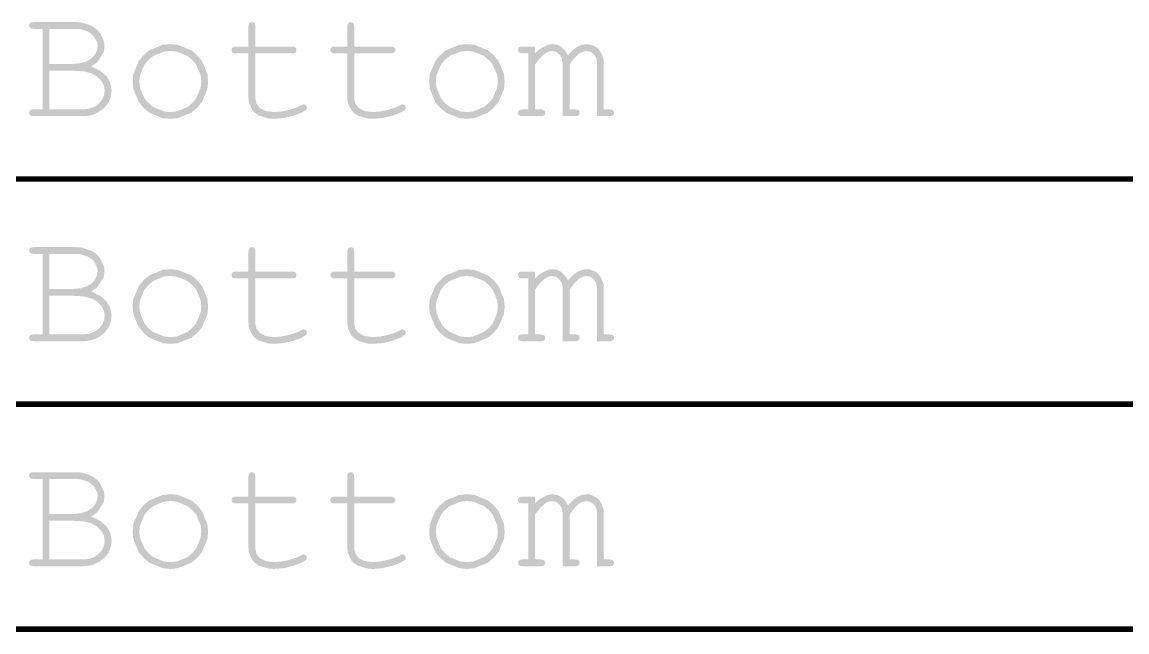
# Model space of a CAD drawing. Extents: x -3 to 268, y -4 to 76.
# Drawn here: x 227.34 to 247.46, y 30.49 to 41.6 of the extents above; entities that cross this region are included whole.
import ezdxf

# ---------------------------------------------------------------- set-up
doc = ezdxf.new("R2010")
doc.units = 0
doc.layers.add('DRILL_SYMBOLS', color=255, linetype='CONTINUOUS')

msp = doc.modelspace()

# ---------------------------------------------------------------- hatches: boundary and pattern name
at = {"layer": 'DRILL_SYMBOLS'}
for points in [[(227.710126, 40.006614), (228.455731, 40.006614), (228.566693, 40.019798), (228.662274, 40.059349), (228.739545, 40.118309), (228.795575, 40.18972), (228.829633, 40.268821), (228.840985, 40.350853), (228.824689, 40.443138), (228.7758, 40.532493), (228.69798, 40.609764), (228.594892, 40.665794), (228.457196, 40.699852), (228.275556, 40.711204), (227.833173, 40.711204), (227.833173, 40.006614), (227.710126, 40.006614), (227.710126, 41.474388), (227.544599, 41.474388), (227.506879, 41.478599), (227.48161, 41.491234), (227.467328, 41.510826), (227.462567, 41.535911), (227.467328, 41.560997), (227.48161, 41.580589), (227.506879, 41.593223), (227.544599, 41.597435), (228.318036, 41.597435), (228.42767, 41.589149), (228.614804, 41.522865), (228.692304, 41.464866), (228.755429, 41.395698), (228.827573, 41.240059), (228.836591, 41.153587), (228.821485, 41.046196), (228.700635, 40.863823), (228.594892, 40.788841), (228.523114, 40.886985), (228.602582, 40.937156), (228.662274, 41.005638), (228.699628, 41.084007), (228.712079, 41.163841), (228.705304, 41.220558), (228.651105, 41.327125), (228.603681, 41.376976), (228.545362, 41.419594), (228.404004, 41.4683), (228.320966, 41.474388), (227.833173, 41.474388), (227.833173, 40.835716), (228.268231, 40.835716), (228.401532, 40.848533), (228.523114, 40.886985), (228.594892, 40.788841), (228.761151, 40.708641), (228.876142, 40.605735), (228.943158, 40.485618), (228.965497, 40.353782), (228.950849, 40.236046), (228.906903, 40.128929), (228.832746, 40.03463), (228.72746, 39.955345), (228.6013, 39.901512), (228.46452, 39.883568), (227.544599, 39.883568), (227.506879, 39.887962), (227.48161, 39.901146), (227.467328, 39.920921), (227.462567, 39.945091), (227.467328, 39.970176), (227.48161, 39.989769), (227.506879, 40.002403), (227.544599, 40.006614)], [(231.583173, 41.152122), (232.251142, 41.152122), (232.288861, 41.147728), (232.31413, 41.134544), (232.328412, 41.114402), (232.333173, 41.089134), (232.328412, 41.064964), (232.31413, 41.045189), (232.288861, 41.032005), (232.251142, 41.02761), (231.583173, 41.02761), (231.583173, 40.208763), (231.604596, 40.110618), (231.668866, 40.030052), (231.774518, 39.976219), (231.920087, 39.958275), (232.049726, 39.967613), (232.189618, 39.995628), (232.318524, 40.035362), (232.415204, 40.079857), (232.441937, 40.094139), (232.463544, 40.0989), (232.485517, 40.094322), (232.50456, 40.080589), (232.517743, 40.06063), (232.522138, 40.037376), (232.517377, 40.016136), (232.503095, 39.99636), (232.422711, 39.946006), (232.275311, 39.891624), (232.098248, 39.849344), (231.928876, 39.835251), (231.826703, 39.841566), (231.655316, 39.892092), (231.586103, 39.936302), (231.530347, 39.991234), (231.466626, 40.127464), (231.458661, 40.208763), (231.458661, 41.02761), (231.23161, 41.02761), (231.193891, 41.032005), (231.168622, 41.045189), (231.15434, 41.06533), (231.149579, 41.090599), (231.15434, 41.114769), (231.168622, 41.134544), (231.193891, 41.147728), (231.23161, 41.152122), (231.458661, 41.152122), (231.458661, 41.515403), (231.463056, 41.553123), (231.476239, 41.578392), (231.496015, 41.592674), (231.520185, 41.597435), (231.545453, 41.592674), (231.565595, 41.578392), (231.578778, 41.553123), (231.583173, 41.515403)], [(233.383466, 41.152122), (234.051435, 41.152122), (234.089154, 41.147728), (234.114423, 41.134544), (234.128705, 41.114402), (234.133466, 41.089134), (234.128705, 41.064964), (234.114423, 41.045189), (234.089154, 41.032005), (234.051435, 41.02761), (233.383466, 41.02761), (233.383466, 40.208763), (233.404889, 40.110618), (233.469159, 40.030052), (233.574811, 39.976219), (233.72038, 39.958275), (233.850019, 39.967613), (233.989911, 39.995628), (234.118817, 40.035362), (234.215497, 40.079857), (234.24223, 40.094139), (234.263837, 40.0989), (234.28581, 40.094322), (234.304853, 40.080589), (234.318036, 40.06063), (234.322431, 40.037376), (234.31767, 40.016136), (234.303388, 39.99636), (234.223004, 39.946006), (234.075604, 39.891624), (233.898541, 39.849344), (233.729169, 39.835251), (233.626996, 39.841566), (233.455609, 39.892092), (233.386395, 39.936302), (233.33064, 39.991234), (233.266919, 40.127464), (233.258954, 40.208763), (233.258954, 41.02761), (233.031903, 41.02761), (232.994184, 41.032005), (232.968915, 41.045189), (232.954633, 41.06533), (232.949872, 41.090599), (232.954633, 41.114769), (232.968915, 41.134544), (232.994184, 41.147728), (233.031903, 41.152122), (233.258954, 41.152122), (233.258954, 41.515403), (233.263349, 41.553123), (233.276532, 41.578392), (233.296308, 41.592674), (233.320478, 41.597435), (233.345746, 41.592674), (233.365888, 41.578392), (233.379071, 41.553123), (233.383466, 41.515403)], [(230.72331, 40.514915), (230.710721, 40.379417), (230.610013, 40.139183), (230.598798, 40.514915), (230.588498, 40.626335), (230.506101, 40.823356), (230.434003, 40.908958), (230.347257, 40.980095), (230.147672, 41.061393), (230.034833, 41.071556), (229.921994, 41.061348), (229.722409, 40.979683), (229.635663, 40.908226), (229.563565, 40.822395), (229.481168, 40.62574), (229.470868, 40.514915), (229.481168, 40.404686), (229.563565, 40.208397), (229.635663, 40.122337), (229.722409, 40.05056), (229.921994, 39.968528), (230.034833, 39.958275), (230.147672, 39.968483), (230.347257, 40.050148), (230.434003, 40.121605), (230.506101, 40.207435), (230.588498, 40.404091), (230.598798, 40.514915), (230.610013, 40.139183), (230.521894, 40.034446), (230.416013, 39.947298), (230.173215, 39.8477), (230.036298, 39.835251), (229.898145, 39.847746), (229.654248, 39.94771), (229.548505, 40.035179), (229.460706, 40.140144), (229.360364, 40.380012), (229.347821, 40.514915), (229.360364, 40.650459), (229.460706, 40.89106), (229.548505, 40.996116), (229.654248, 41.083595), (229.898145, 41.183571), (230.036298, 41.196068), (230.173215, 41.183616), (230.416013, 41.084007), (230.521894, 40.996849), (230.610013, 40.892021), (230.710721, 40.651054)], [(236.124188, 40.514915), (236.1116, 40.379417), (236.010892, 40.139183), (235.999677, 40.514915), (235.989377, 40.626335), (235.90698, 40.823356), (235.834882, 40.908958), (235.748136, 40.980095), (235.548551, 41.061393), (235.435712, 41.071556), (235.322873, 41.061348), (235.123288, 40.979683), (235.036542, 40.908226), (234.964444, 40.822395), (234.882047, 40.62574), (234.871747, 40.514915), (234.882047, 40.404686), (234.964444, 40.208397), (235.036542, 40.122337), (235.123288, 40.05056), (235.322873, 39.968528), (235.435712, 39.958275), (235.548551, 39.968483), (235.748136, 40.050148), (235.834882, 40.121605), (235.90698, 40.207435), (235.989377, 40.404091), (235.999677, 40.514915), (236.010892, 40.139183), (235.922772, 40.034446), (235.816892, 39.947298), (235.574094, 39.8477), (235.437177, 39.835251), (235.299024, 39.847746), (235.055127, 39.94771), (234.949384, 40.035179), (234.861585, 40.140144), (234.761243, 40.380012), (234.7487, 40.514915), (234.761243, 40.650459), (234.861585, 40.89106), (234.949384, 40.996116), (235.055127, 41.083595), (235.299024, 41.183571), (235.437177, 41.196068), (235.574094, 41.183616), (235.816892, 41.084007), (235.922772, 40.996849), (236.010892, 40.892021), (236.1116, 40.651054)], [(236.676435, 41.152122), (236.676435, 41.02761), (236.754895, 41.10131), (236.912366, 41.185539), (236.991376, 41.196068), (237.080731, 41.183433), (237.158368, 41.14553), (237.224286, 41.081993), (237.278485, 40.992454), (237.361066, 41.081993), (237.444745, 41.14553), (237.529157, 41.183433), (237.613935, 41.196068), (237.677197, 41.190666), (237.783399, 41.147453), (237.826337, 41.109642), (237.871839, 41.052696), (237.923841, 40.931114), (237.930341, 40.866478), (237.930341, 40.006614), (238.034345, 40.006614), (238.072064, 40.002403), (238.097333, 39.989769), (238.111615, 39.970176), (238.116376, 39.945091), (238.111615, 39.920921), (238.097333, 39.901146), (238.072064, 39.887962), (238.034345, 39.883568), (237.807294, 39.883568), (237.807294, 40.854759), (237.793012, 40.940452), (237.750165, 41.010032), (237.688642, 41.056175), (237.618329, 41.071556), (237.549115, 41.058922), (237.476239, 41.021019), (237.396405, 40.946129), (237.306317, 40.822532), (237.306317, 40.006614), (237.408856, 40.006614), (237.446576, 40.002403), (237.471845, 39.989769), (237.486127, 39.970176), (237.490888, 39.945091), (237.486127, 39.920921), (237.471845, 39.901146), (237.446576, 39.887962), (237.408856, 39.883568), (237.181806, 39.883568), (237.181806, 40.84597), (237.16734, 40.935508), (237.123944, 41.007835), (237.062604, 41.055626), (236.994306, 41.071556), (236.928754, 41.060936), (236.863935, 41.029075), (236.772382, 40.94741), (236.676435, 40.822532), (236.676435, 40.006614), (236.780438, 40.006614), (236.818158, 40.002403), (236.843427, 39.989769), (236.857709, 39.970176), (236.86247, 39.945091), (236.857709, 39.920921), (236.843427, 39.901146), (236.818158, 39.887962), (236.780438, 39.883568), (236.449384, 39.883568), (236.411664, 39.887962), (236.386395, 39.901146), (236.372113, 39.920921), (236.367353, 39.945091), (236.372113, 39.970176), (236.386395, 39.989769), (236.411664, 40.002403), (236.449384, 40.006614), (236.553388, 40.006614), (236.553388, 41.02761), (236.449384, 41.02761), (236.411664, 41.032005), (236.386395, 41.045189), (236.372113, 41.06533), (236.367353, 41.090599), (236.372113, 41.114769), (236.386395, 41.134544), (236.411664, 41.147728), (236.449384, 41.152122)], [(227.710126, 35.906614), (228.455731, 35.906614), (228.566693, 35.919798), (228.662274, 35.959349), (228.739545, 36.018309), (228.795575, 36.08972), (228.829633, 36.168821), (228.840985, 36.250853), (228.824689, 36.343138), (228.7758, 36.432493), (228.69798, 36.509764), (228.594892, 36.565794), (228.457196, 36.599852), (228.275556, 36.611204), (227.833173, 36.611204), (227.833173, 35.906614), (227.710126, 35.906614), (227.710126, 37.374388), (227.544599, 37.374388), (227.506879, 37.378599), (227.48161, 37.391234), (227.467328, 37.410826), (227.462567, 37.435911), (227.467328, 37.460997), (227.48161, 37.480589), (227.506879, 37.493223), (227.544599, 37.497435), (228.318036, 37.497435), (228.42767, 37.489149), (228.614804, 37.422865), (228.692304, 37.364866), (228.755429, 37.295698), (228.827573, 37.140059), (228.836591, 37.053587), (228.821485, 36.946196), (228.700635, 36.763823), (228.594892, 36.688841), (228.523114, 36.786985), (228.602582, 36.837156), (228.662274, 36.905638), (228.699628, 36.984007), (228.712079, 37.063841), (228.705304, 37.120558), (228.651105, 37.227125), (228.603681, 37.276976), (228.545362, 37.319594), (228.404004, 37.3683), (228.320966, 37.374388), (227.833173, 37.374388), (227.833173, 36.735716), (228.268231, 36.735716), (228.401532, 36.748533), (228.523114, 36.786985), (228.594892, 36.688841), (228.761151, 36.608641), (228.876142, 36.505735), (228.943158, 36.385618), (228.965497, 36.253782), (228.950849, 36.136046), (228.906903, 36.028929), (228.832746, 35.93463), (228.72746, 35.855345), (228.6013, 35.801512), (228.46452, 35.783568), (227.544599, 35.783568), (227.506879, 35.787962), (227.48161, 35.801146), (227.467328, 35.820921), (227.462567, 35.845091), (227.467328, 35.870176), (227.48161, 35.889769), (227.506879, 35.902403), (227.544599, 35.906614)], [(231.583173, 37.052122), (232.251142, 37.052122), (232.288861, 37.047728), (232.31413, 37.034544), (232.328412, 37.014402), (232.333173, 36.989134), (232.328412, 36.964964), (232.31413, 36.945189), (232.288861, 36.932005), (232.251142, 36.92761), (231.583173, 36.92761), (231.583173, 36.108763), (231.604596, 36.010618), (231.668866, 35.930052), (231.774518, 35.876219), (231.920087, 35.858275), (232.049726, 35.867613), (232.189618, 35.895628), (232.318524, 35.935362), (232.415204, 35.979857), (232.441937, 35.994139), (232.463544, 35.9989), (232.485517, 35.994322), (232.50456, 35.980589), (232.517743, 35.96063), (232.522138, 35.937376), (232.517377, 35.916136), (232.503095, 35.89636), (232.422711, 35.846006), (232.275311, 35.791624), (232.098248, 35.749344), (231.928876, 35.735251), (231.826703, 35.741566), (231.655316, 35.792092), (231.586103, 35.836302), (231.530347, 35.891234), (231.466626, 36.027464), (231.458661, 36.108763), (231.458661, 36.92761), (231.23161, 36.92761), (231.193891, 36.932005), (231.168622, 36.945189), (231.15434, 36.96533), (231.149579, 36.990599), (231.15434, 37.014769), (231.168622, 37.034544), (231.193891, 37.047728), (231.23161, 37.052122), (231.458661, 37.052122), (231.458661, 37.415403), (231.463056, 37.453123), (231.476239, 37.478392), (231.496015, 37.492674), (231.520185, 37.497435), (231.545453, 37.492674), (231.565595, 37.478392), (231.578778, 37.453123), (231.583173, 37.415403)], [(233.383466, 37.052122), (234.051435, 37.052122), (234.089154, 37.047728), (234.114423, 37.034544), (234.128705, 37.014402), (234.133466, 36.989134), (234.128705, 36.964964), (234.114423, 36.945189), (234.089154, 36.932005), (234.051435, 36.92761), (233.383466, 36.92761), (233.383466, 36.108763), (233.404889, 36.010618), (233.469159, 35.930052), (233.574811, 35.876219), (233.72038, 35.858275), (233.850019, 35.867613), (233.989911, 35.895628), (234.118817, 35.935362), (234.215497, 35.979857), (234.24223, 35.994139), (234.263837, 35.9989), (234.28581, 35.994322), (234.304853, 35.980589), (234.318036, 35.96063), (234.322431, 35.937376), (234.31767, 35.916136), (234.303388, 35.89636), (234.223004, 35.846006), (234.075604, 35.791624), (233.898541, 35.749344), (233.729169, 35.735251), (233.626996, 35.741566), (233.455609, 35.792092), (233.386395, 35.836302), (233.33064, 35.891234), (233.266919, 36.027464), (233.258954, 36.108763), (233.258954, 36.92761), (233.031903, 36.92761), (232.994184, 36.932005), (232.968915, 36.945189), (232.954633, 36.96533), (232.949872, 36.990599), (232.954633, 37.014769), (232.968915, 37.034544), (232.994184, 37.047728), (233.031903, 37.052122), (233.258954, 37.052122), (233.258954, 37.415403), (233.263349, 37.453123), (233.276532, 37.478392), (233.296308, 37.492674), (233.320478, 37.497435), (233.345746, 37.492674), (233.365888, 37.478392), (233.379071, 37.453123), (233.383466, 37.415403)], [(230.72331, 36.414915), (230.710721, 36.279417), (230.610013, 36.039183), (230.598798, 36.414915), (230.588498, 36.526335), (230.506101, 36.723356), (230.434003, 36.808958), (230.347257, 36.880095), (230.147672, 36.961393), (230.034833, 36.971556), (229.921994, 36.961348), (229.722409, 36.879683), (229.635663, 36.808226), (229.563565, 36.722395), (229.481168, 36.52574), (229.470868, 36.414915), (229.481168, 36.304686), (229.563565, 36.108397), (229.635663, 36.022337), (229.722409, 35.95056), (229.921994, 35.868528), (230.034833, 35.858275), (230.147672, 35.868483), (230.347257, 35.950148), (230.434003, 36.021605), (230.506101, 36.107435), (230.588498, 36.304091), (230.598798, 36.414915), (230.610013, 36.039183), (230.521894, 35.934446), (230.416013, 35.847298), (230.173215, 35.7477), (230.036298, 35.735251), (229.898145, 35.747746), (229.654248, 35.84771), (229.548505, 35.935179), (229.460706, 36.040144), (229.360364, 36.280012), (229.347821, 36.414915), (229.360364, 36.550459), (229.460706, 36.79106), (229.548505, 36.896116), (229.654248, 36.983595), (229.898145, 37.083571), (230.036298, 37.096068), (230.173215, 37.083616), (230.416013, 36.984007), (230.521894, 36.896849), (230.610013, 36.792021), (230.710721, 36.551054)], [(236.124188, 36.414915), (236.1116, 36.279417), (236.010892, 36.039183), (235.999677, 36.414915), (235.989377, 36.526335), (235.90698, 36.723356), (235.834882, 36.808958), (235.748136, 36.880095), (235.548551, 36.961393), (235.435712, 36.971556), (235.322873, 36.961348), (235.123288, 36.879683), (235.036542, 36.808226), (234.964444, 36.722395), (234.882047, 36.52574), (234.871747, 36.414915), (234.882047, 36.304686), (234.964444, 36.108397), (235.036542, 36.022337), (235.123288, 35.95056), (235.322873, 35.868528), (235.435712, 35.858275), (235.548551, 35.868483), (235.748136, 35.950148), (235.834882, 36.021605), (235.90698, 36.107435), (235.989377, 36.304091), (235.999677, 36.414915), (236.010892, 36.039183), (235.922772, 35.934446), (235.816892, 35.847298), (235.574094, 35.7477), (235.437177, 35.735251), (235.299024, 35.747746), (235.055127, 35.84771), (234.949384, 35.935179), (234.861585, 36.040144), (234.761243, 36.280012), (234.7487, 36.414915), (234.761243, 36.550459), (234.861585, 36.79106), (234.949384, 36.896116), (235.055127, 36.983595), (235.299024, 37.083571), (235.437177, 37.096068), (235.574094, 37.083616), (235.816892, 36.984007), (235.922772, 36.896849), (236.010892, 36.792021), (236.1116, 36.551054)], [(236.676435, 37.052122), (236.676435, 36.92761), (236.754895, 37.00131), (236.912366, 37.085539), (236.991376, 37.096068), (237.080731, 37.083433), (237.158368, 37.04553), (237.224286, 36.981993), (237.278485, 36.892454), (237.361066, 36.981993), (237.444745, 37.04553), (237.529157, 37.083433), (237.613935, 37.096068), (237.677197, 37.090666), (237.783399, 37.047453), (237.826337, 37.009642), (237.871839, 36.952696), (237.923841, 36.831114), (237.930341, 36.766478), (237.930341, 35.906614), (238.034345, 35.906614), (238.072064, 35.902403), (238.097333, 35.889769), (238.111615, 35.870176), (238.116376, 35.845091), (238.111615, 35.820921), (238.097333, 35.801146), (238.072064, 35.787962), (238.034345, 35.783568), (237.807294, 35.783568), (237.807294, 36.754759), (237.793012, 36.840452), (237.750165, 36.910032), (237.688642, 36.956175), (237.618329, 36.971556), (237.549115, 36.958922), (237.476239, 36.921019), (237.396405, 36.846129), (237.306317, 36.722532), (237.306317, 35.906614), (237.408856, 35.906614), (237.446576, 35.902403), (237.471845, 35.889769), (237.486127, 35.870176), (237.490888, 35.845091), (237.486127, 35.820921), (237.471845, 35.801146), (237.446576, 35.787962), (237.408856, 35.783568), (237.181806, 35.783568), (237.181806, 36.74597), (237.16734, 36.835508), (237.123944, 36.907835), (237.062604, 36.955626), (236.994306, 36.971556), (236.928754, 36.960936), (236.863935, 36.929075), (236.772382, 36.84741), (236.676435, 36.722532), (236.676435, 35.906614), (236.780438, 35.906614), (236.818158, 35.902403), (236.843427, 35.889769), (236.857709, 35.870176), (236.86247, 35.845091), (236.857709, 35.820921), (236.843427, 35.801146), (236.818158, 35.787962), (236.780438, 35.783568), (236.449384, 35.783568), (236.411664, 35.787962), (236.386395, 35.801146), (236.372113, 35.820921), (236.367353, 35.845091), (236.372113, 35.870176), (236.386395, 35.889769), (236.411664, 35.902403), (236.449384, 35.906614), (236.553388, 35.906614), (236.553388, 36.92761), (236.449384, 36.92761), (236.411664, 36.932005), (236.386395, 36.945189), (236.372113, 36.96533), (236.367353, 36.990599), (236.372113, 37.014769), (236.386395, 37.034544), (236.411664, 37.047728), (236.449384, 37.052122)], [(227.710126, 31.806614), (228.455731, 31.806614), (228.566693, 31.819798), (228.662274, 31.859349), (228.739545, 31.918309), (228.795575, 31.98972), (228.829633, 32.068821), (228.840985, 32.150853), (228.824689, 32.243138), (228.7758, 32.332493), (228.69798, 32.409764), (228.594892, 32.465794), (228.457196, 32.499852), (228.275556, 32.511204), (227.833173, 32.511204), (227.833173, 31.806614), (227.710126, 31.806614), (227.710126, 33.274388), (227.544599, 33.274388), (227.506879, 33.278599), (227.48161, 33.291234), (227.467328, 33.310826), (227.462567, 33.335911), (227.467328, 33.360997), (227.48161, 33.380589), (227.506879, 33.393223), (227.544599, 33.397435), (228.318036, 33.397435), (228.42767, 33.389149), (228.614804, 33.322865), (228.692304, 33.264866), (228.755429, 33.195698), (228.827573, 33.040059), (228.836591, 32.953587), (228.821485, 32.846196), (228.700635, 32.663823), (228.594892, 32.588841), (228.523114, 32.686985), (228.602582, 32.737156), (228.662274, 32.805638), (228.699628, 32.884007), (228.712079, 32.963841), (228.705304, 33.020558), (228.651105, 33.127125), (228.603681, 33.176976), (228.545362, 33.219594), (228.404004, 33.2683), (228.320966, 33.274388), (227.833173, 33.274388), (227.833173, 32.635716), (228.268231, 32.635716), (228.401532, 32.648533), (228.523114, 32.686985), (228.594892, 32.588841), (228.761151, 32.508641), (228.876142, 32.405735), (228.943158, 32.285618), (228.965497, 32.153782), (228.950849, 32.036046), (228.906903, 31.928929), (228.832746, 31.83463), (228.72746, 31.755345), (228.6013, 31.701512), (228.46452, 31.683568), (227.544599, 31.683568), (227.506879, 31.687962), (227.48161, 31.701146), (227.467328, 31.720921), (227.462567, 31.745091), (227.467328, 31.770176), (227.48161, 31.789769), (227.506879, 31.802403), (227.544599, 31.806614)], [(231.583173, 32.952122), (232.251142, 32.952122), (232.288861, 32.947728), (232.31413, 32.934544), (232.328412, 32.914402), (232.333173, 32.889134), (232.328412, 32.864964), (232.31413, 32.845189), (232.288861, 32.832005), (232.251142, 32.82761), (231.583173, 32.82761), (231.583173, 32.008763), (231.604596, 31.910618), (231.668866, 31.830052), (231.774518, 31.776219), (231.920087, 31.758275), (232.049726, 31.767613), (232.189618, 31.795628), (232.318524, 31.835362), (232.415204, 31.879857), (232.441937, 31.894139), (232.463544, 31.8989), (232.485517, 31.894322), (232.50456, 31.880589), (232.517743, 31.86063), (232.522138, 31.837376), (232.517377, 31.816136), (232.503095, 31.79636), (232.422711, 31.746006), (232.275311, 31.691624), (232.098248, 31.649344), (231.928876, 31.635251), (231.826703, 31.641566), (231.655316, 31.692092), (231.586103, 31.736302), (231.530347, 31.791234), (231.466626, 31.927464), (231.458661, 32.008763), (231.458661, 32.82761), (231.23161, 32.82761), (231.193891, 32.832005), (231.168622, 32.845189), (231.15434, 32.86533), (231.149579, 32.890599), (231.15434, 32.914769), (231.168622, 32.934544), (231.193891, 32.947728), (231.23161, 32.952122), (231.458661, 32.952122), (231.458661, 33.315403), (231.463056, 33.353123), (231.476239, 33.378392), (231.496015, 33.392674), (231.520185, 33.397435), (231.545453, 33.392674), (231.565595, 33.378392), (231.578778, 33.353123), (231.583173, 33.315403)], [(233.383466, 32.952122), (234.051435, 32.952122), (234.089154, 32.947728), (234.114423, 32.934544), (234.128705, 32.914402), (234.133466, 32.889134), (234.128705, 32.864964), (234.114423, 32.845189), (234.089154, 32.832005), (234.051435, 32.82761), (233.383466, 32.82761), (233.383466, 32.008763), (233.404889, 31.910618), (233.469159, 31.830052), (233.574811, 31.776219), (233.72038, 31.758275), (233.850019, 31.767613), (233.989911, 31.795628), (234.118817, 31.835362), (234.215497, 31.879857), (234.24223, 31.894139), (234.263837, 31.8989), (234.28581, 31.894322), (234.304853, 31.880589), (234.318036, 31.86063), (234.322431, 31.837376), (234.31767, 31.816136), (234.303388, 31.79636), (234.223004, 31.746006), (234.075604, 31.691624), (233.898541, 31.649344), (233.729169, 31.635251), (233.626996, 31.641566), (233.455609, 31.692092), (233.386395, 31.736302), (233.33064, 31.791234), (233.266919, 31.927464), (233.258954, 32.008763), (233.258954, 32.82761), (233.031903, 32.82761), (232.994184, 32.832005), (232.968915, 32.845189), (232.954633, 32.86533), (232.949872, 32.890599), (232.954633, 32.914769), (232.968915, 32.934544), (232.994184, 32.947728), (233.031903, 32.952122), (233.258954, 32.952122), (233.258954, 33.315403), (233.263349, 33.353123), (233.276532, 33.378392), (233.296308, 33.392674), (233.320478, 33.397435), (233.345746, 33.392674), (233.365888, 33.378392), (233.379071, 33.353123), (233.383466, 33.315403)], [(230.72331, 32.314915), (230.710721, 32.179417), (230.610013, 31.939183), (230.598798, 32.314915), (230.588498, 32.426335), (230.506101, 32.623356), (230.434003, 32.708958), (230.347257, 32.780095), (230.147672, 32.861393), (230.034833, 32.871556), (229.921994, 32.861348), (229.722409, 32.779683), (229.635663, 32.708226), (229.563565, 32.622395), (229.481168, 32.42574), (229.470868, 32.314915), (229.481168, 32.204686), (229.563565, 32.008397), (229.635663, 31.922337), (229.722409, 31.85056), (229.921994, 31.768528), (230.034833, 31.758275), (230.147672, 31.768483), (230.347257, 31.850148), (230.434003, 31.921605), (230.506101, 32.007435), (230.588498, 32.204091), (230.598798, 32.314915), (230.610013, 31.939183), (230.521894, 31.834446), (230.416013, 31.747298), (230.173215, 31.6477), (230.036298, 31.635251), (229.898145, 31.647746), (229.654248, 31.74771), (229.548505, 31.835179), (229.460706, 31.940144), (229.360364, 32.180012), (229.347821, 32.314915), (229.360364, 32.450459), (229.460706, 32.69106), (229.548505, 32.796116), (229.654248, 32.883595), (229.898145, 32.983571), (230.036298, 32.996068), (230.173215, 32.983616), (230.416013, 32.884007), (230.521894, 32.796849), (230.610013, 32.692021), (230.710721, 32.451054)], [(236.124188, 32.314915), (236.1116, 32.179417), (236.010892, 31.939183), (235.999677, 32.314915), (235.989377, 32.426335), (235.90698, 32.623356), (235.834882, 32.708958), (235.748136, 32.780095), (235.548551, 32.861393), (235.435712, 32.871556), (235.322873, 32.861348), (235.123288, 32.779683), (235.036542, 32.708226), (234.964444, 32.622395), (234.882047, 32.42574), (234.871747, 32.314915), (234.882047, 32.204686), (234.964444, 32.008397), (235.036542, 31.922337), (235.123288, 31.85056), (235.322873, 31.768528), (235.435712, 31.758275), (235.548551, 31.768483), (235.748136, 31.850148), (235.834882, 31.921605), (235.90698, 32.007435), (235.989377, 32.204091), (235.999677, 32.314915), (236.010892, 31.939183), (235.922772, 31.834446), (235.816892, 31.747298), (235.574094, 31.6477), (235.437177, 31.635251), (235.299024, 31.647746), (235.055127, 31.74771), (234.949384, 31.835179), (234.861585, 31.940144), (234.761243, 32.180012), (234.7487, 32.314915), (234.761243, 32.450459), (234.861585, 32.69106), (234.949384, 32.796116), (235.055127, 32.883595), (235.299024, 32.983571), (235.437177, 32.996068), (235.574094, 32.983616), (235.816892, 32.884007), (235.922772, 32.796849), (236.010892, 32.692021), (236.1116, 32.451054)], [(236.676435, 32.952122), (236.676435, 32.82761), (236.754895, 32.90131), (236.912366, 32.985539), (236.991376, 32.996068), (237.080731, 32.983433), (237.158368, 32.94553), (237.224286, 32.881993), (237.278485, 32.792454), (237.361066, 32.881993), (237.444745, 32.94553), (237.529157, 32.983433), (237.613935, 32.996068), (237.677197, 32.990666), (237.783399, 32.947453), (237.826337, 32.909642), (237.871839, 32.852696), (237.923841, 32.731114), (237.930341, 32.666478), (237.930341, 31.806614), (238.034345, 31.806614), (238.072064, 31.802403), (238.097333, 31.789769), (238.111615, 31.770176), (238.116376, 31.745091), (238.111615, 31.720921), (238.097333, 31.701146), (238.072064, 31.687962), (238.034345, 31.683568), (237.807294, 31.683568), (237.807294, 32.654759), (237.793012, 32.740452), (237.750165, 32.810032), (237.688642, 32.856175), (237.618329, 32.871556), (237.549115, 32.858922), (237.476239, 32.821019), (237.396405, 32.746129), (237.306317, 32.622532), (237.306317, 31.806614), (237.408856, 31.806614), (237.446576, 31.802403), (237.471845, 31.789769), (237.486127, 31.770176), (237.490888, 31.745091), (237.486127, 31.720921), (237.471845, 31.701146), (237.446576, 31.687962), (237.408856, 31.683568), (237.181806, 31.683568), (237.181806, 32.64597), (237.16734, 32.735508), (237.123944, 32.807835), (237.062604, 32.855626), (236.994306, 32.871556), (236.928754, 32.860936), (236.863935, 32.829075), (236.772382, 32.74741), (236.676435, 32.622532), (236.676435, 31.806614), (236.780438, 31.806614), (236.818158, 31.802403), (236.843427, 31.789769), (236.857709, 31.770176), (236.86247, 31.745091), (236.857709, 31.720921), (236.843427, 31.701146), (236.818158, 31.687962), (236.780438, 31.683568), (236.449384, 31.683568), (236.411664, 31.687962), (236.386395, 31.701146), (236.372113, 31.720921), (236.367353, 31.745091), (236.372113, 31.770176), (236.386395, 31.789769), (236.411664, 31.802403), (236.449384, 31.806614), (236.553388, 31.806614), (236.553388, 32.82761), (236.449384, 32.82761), (236.411664, 32.832005), (236.386395, 32.845189), (236.372113, 32.86533), (236.367353, 32.890599), (236.372113, 32.914769), (236.386395, 32.934544), (236.411664, 32.947728), (236.449384, 32.952122)]]:
    msp.add_hatch(color=7, dxfattribs=at).paths.add_polyline_path(points)

# ---------------------------------------------------------------- linework, layer by layer
at = {"layer": 'DRILL_SYMBOLS', "color": 7}
for points, const_width in [([(227.710126, 40.006614), (228.455731, 40.006614), (228.566693, 40.019798), (228.662274, 40.059349), (228.739545, 40.118309), (228.795575, 40.18972), (228.829633, 40.268821), (228.840985, 40.350853), (228.824689, 40.443138), (228.7758, 40.532493), (228.69798, 40.609764), (228.594892, 40.665794), (228.457196, 40.699852), (228.275556, 40.711204), (227.833173, 40.711204), (227.833173, 40.006614), (227.710126, 40.006614), (227.710126, 41.474388), (227.544599, 41.474388), (227.506879, 41.478599), (227.48161, 41.491234), (227.467328, 41.510826), (227.462567, 41.535911), (227.467328, 41.560997), (227.48161, 41.580589), (227.506879, 41.593223), (227.544599, 41.597435), (228.318036, 41.597435), (228.42767, 41.589149), (228.614804, 41.522865), (228.692304, 41.464866), (228.755429, 41.395698), (228.827573, 41.240059), (228.836591, 41.153587), (228.821485, 41.046196), (228.700635, 40.863823), (228.594892, 40.788841), (228.523114, 40.886985), (228.602582, 40.937156), (228.662274, 41.005638), (228.699628, 41.084007), (228.712079, 41.163841), (228.705304, 41.220558), (228.651105, 41.327125), (228.603681, 41.376976), (228.545362, 41.419594), (228.404004, 41.4683), (228.320966, 41.474388), (227.833173, 41.474388), (227.833173, 40.835716), (228.268231, 40.835716), (228.401532, 40.848533), (228.523114, 40.886985), (228.594892, 40.788841), (228.761151, 40.708641), (228.876142, 40.605735), (228.943158, 40.485618), (228.965497, 40.353782), (228.950849, 40.236046), (228.906903, 40.128929), (228.832746, 40.03463), (228.72746, 39.955345), (228.6013, 39.901512), (228.46452, 39.883568), (227.544599, 39.883568), (227.506879, 39.887962), (227.48161, 39.901146), (227.467328, 39.920921), (227.462567, 39.945091), (227.467328, 39.970176), (227.48161, 39.989769), (227.506879, 40.002403), (227.544599, 40.006614), (227.710126, 40.006614)], 0.000001), ([(231.583173, 41.152122), (232.251142, 41.152122), (232.288861, 41.147728), (232.31413, 41.134544), (232.328412, 41.114402), (232.333173, 41.089134), (232.328412, 41.064964), (232.31413, 41.045189), (232.288861, 41.032005), (232.251142, 41.02761), (231.583173, 41.02761), (231.583173, 40.208763), (231.604596, 40.110618), (231.668866, 40.030052), (231.774518, 39.976219), (231.920087, 39.958275), (232.049726, 39.967613), (232.189618, 39.995628), (232.318524, 40.035362), (232.415204, 40.079857), (232.441937, 40.094139), (232.463544, 40.0989), (232.485517, 40.094322), (232.50456, 40.080589), (232.517743, 40.06063), (232.522138, 40.037376), (232.517377, 40.016136), (232.503095, 39.99636), (232.422711, 39.946006), (232.275311, 39.891624), (232.098248, 39.849344), (231.928876, 39.835251), (231.826703, 39.841566), (231.655316, 39.892092), (231.586103, 39.936302), (231.530347, 39.991234), (231.466626, 40.127464), (231.458661, 40.208763), (231.458661, 41.02761), (231.23161, 41.02761), (231.193891, 41.032005), (231.168622, 41.045189), (231.15434, 41.06533), (231.149579, 41.090599), (231.15434, 41.114769), (231.168622, 41.134544), (231.193891, 41.147728), (231.23161, 41.152122), (231.458661, 41.152122), (231.458661, 41.515403), (231.463056, 41.553123), (231.476239, 41.578392), (231.496015, 41.592674), (231.520185, 41.597435), (231.545453, 41.592674), (231.565595, 41.578392), (231.578778, 41.553123), (231.583173, 41.515403), (231.583173, 41.152122)], 0.000001), ([(233.383466, 41.152122), (234.051435, 41.152122), (234.089154, 41.147728), (234.114423, 41.134544), (234.128705, 41.114402), (234.133466, 41.089134), (234.128705, 41.064964), (234.114423, 41.045189), (234.089154, 41.032005), (234.051435, 41.02761), (233.383466, 41.02761), (233.383466, 40.208763), (233.404889, 40.110618), (233.469159, 40.030052), (233.574811, 39.976219), (233.72038, 39.958275), (233.850019, 39.967613), (233.989911, 39.995628), (234.118817, 40.035362), (234.215497, 40.079857), (234.24223, 40.094139), (234.263837, 40.0989), (234.28581, 40.094322), (234.304853, 40.080589), (234.318036, 40.06063), (234.322431, 40.037376), (234.31767, 40.016136), (234.303388, 39.99636), (234.223004, 39.946006), (234.075604, 39.891624), (233.898541, 39.849344), (233.729169, 39.835251), (233.626996, 39.841566), (233.455609, 39.892092), (233.386395, 39.936302), (233.33064, 39.991234), (233.266919, 40.127464), (233.258954, 40.208763), (233.258954, 41.02761), (233.031903, 41.02761), (232.994184, 41.032005), (232.968915, 41.045189), (232.954633, 41.06533), (232.949872, 41.090599), (232.954633, 41.114769), (232.968915, 41.134544), (232.994184, 41.147728), (233.031903, 41.152122), (233.258954, 41.152122), (233.258954, 41.515403), (233.263349, 41.553123), (233.276532, 41.578392), (233.296308, 41.592674), (233.320478, 41.597435), (233.345746, 41.592674), (233.365888, 41.578392), (233.379071, 41.553123), (233.383466, 41.515403), (233.383466, 41.152122)], 0.000001), ([(230.72331, 40.514915), (230.710721, 40.379417), (230.610013, 40.139183), (230.598798, 40.514915), (230.588498, 40.626335), (230.506101, 40.823356), (230.434003, 40.908958), (230.347257, 40.980095), (230.147672, 41.061393), (230.034833, 41.071556), (229.921994, 41.061348), (229.722409, 40.979683), (229.635663, 40.908226), (229.563565, 40.822395), (229.481168, 40.62574), (229.470868, 40.514915), (229.481168, 40.404686), (229.563565, 40.208397), (229.635663, 40.122337), (229.722409, 40.05056), (229.921994, 39.968528), (230.034833, 39.958275), (230.147672, 39.968483), (230.347257, 40.050148), (230.434003, 40.121605), (230.506101, 40.207435), (230.588498, 40.404091), (230.598798, 40.514915), (230.610013, 40.139183), (230.521894, 40.034446), (230.416013, 39.947298), (230.173215, 39.8477), (230.036298, 39.835251), (229.898145, 39.847746), (229.654248, 39.94771), (229.548505, 40.035179), (229.460706, 40.140144), (229.360364, 40.380012), (229.347821, 40.514915), (229.360364, 40.650459), (229.460706, 40.89106), (229.548505, 40.996116), (229.654248, 41.083595), (229.898145, 41.183571), (230.036298, 41.196068), (230.173215, 41.183616), (230.416013, 41.084007), (230.521894, 40.996849), (230.610013, 40.892021), (230.710721, 40.651054), (230.72331, 40.514915)], 0.000001), ([(236.124188, 40.514915), (236.1116, 40.379417), (236.010892, 40.139183), (235.999677, 40.514915), (235.989377, 40.626335), (235.90698, 40.823356), (235.834882, 40.908958), (235.748136, 40.980095), (235.548551, 41.061393), (235.435712, 41.071556), (235.322873, 41.061348), (235.123288, 40.979683), (235.036542, 40.908226), (234.964444, 40.822395), (234.882047, 40.62574), (234.871747, 40.514915), (234.882047, 40.404686), (234.964444, 40.208397), (235.036542, 40.122337), (235.123288, 40.05056), (235.322873, 39.968528), (235.435712, 39.958275), (235.548551, 39.968483), (235.748136, 40.050148), (235.834882, 40.121605), (235.90698, 40.207435), (235.989377, 40.404091), (235.999677, 40.514915), (236.010892, 40.139183), (235.922772, 40.034446), (235.816892, 39.947298), (235.574094, 39.8477), (235.437177, 39.835251), (235.299024, 39.847746), (235.055127, 39.94771), (234.949384, 40.035179), (234.861585, 40.140144), (234.761243, 40.380012), (234.7487, 40.514915), (234.761243, 40.650459), (234.861585, 40.89106), (234.949384, 40.996116), (235.055127, 41.083595), (235.299024, 41.183571), (235.437177, 41.196068), (235.574094, 41.183616), (235.816892, 41.084007), (235.922772, 40.996849), (236.010892, 40.892021), (236.1116, 40.651054), (236.124188, 40.514915)], 0.000001), ([(236.676435, 41.152122), (236.676435, 41.02761), (236.754895, 41.10131), (236.912366, 41.185539), (236.991376, 41.196068), (237.080731, 41.183433), (237.158368, 41.14553), (237.224286, 41.081993), (237.278485, 40.992454), (237.361066, 41.081993), (237.444745, 41.14553), (237.529157, 41.183433), (237.613935, 41.196068), (237.677197, 41.190666), (237.783399, 41.147453), (237.826337, 41.109642), (237.871839, 41.052696), (237.923841, 40.931114), (237.930341, 40.866478), (237.930341, 40.006614), (238.034345, 40.006614), (238.072064, 40.002403), (238.097333, 39.989769), (238.111615, 39.970176), (238.116376, 39.945091), (238.111615, 39.920921), (238.097333, 39.901146), (238.072064, 39.887962), (238.034345, 39.883568), (237.807294, 39.883568), (237.807294, 40.854759), (237.793012, 40.940452), (237.750165, 41.010032), (237.688642, 41.056175), (237.618329, 41.071556), (237.549115, 41.058922), (237.476239, 41.021019), (237.396405, 40.946129), (237.306317, 40.822532), (237.306317, 40.006614), (237.408856, 40.006614), (237.446576, 40.002403), (237.471845, 39.989769), (237.486127, 39.970176), (237.490888, 39.945091), (237.486127, 39.920921), (237.471845, 39.901146), (237.446576, 39.887962), (237.408856, 39.883568), (237.181806, 39.883568), (237.181806, 40.84597), (237.16734, 40.935508), (237.123944, 41.007835), (237.062604, 41.055626), (236.994306, 41.071556), (236.928754, 41.060936), (236.863935, 41.029075), (236.772382, 40.94741), (236.676435, 40.822532), (236.676435, 40.006614), (236.780438, 40.006614), (236.818158, 40.002403), (236.843427, 39.989769), (236.857709, 39.970176), (236.86247, 39.945091), (236.857709, 39.920921), (236.843427, 39.901146), (236.818158, 39.887962), (236.780438, 39.883568), (236.449384, 39.883568), (236.411664, 39.887962), (236.386395, 39.901146), (236.372113, 39.920921), (236.367353, 39.945091), (236.372113, 39.970176), (236.386395, 39.989769), (236.411664, 40.002403), (236.449384, 40.006614), (236.553388, 40.006614), (236.553388, 41.02761), (236.449384, 41.02761), (236.411664, 41.032005), (236.386395, 41.045189), (236.372113, 41.06533), (236.367353, 41.090599), (236.372113, 41.114769), (236.386395, 41.134544), (236.411664, 41.147728), (236.449384, 41.152122), (236.676435, 41.152122)], 0.000001), ([(110.923999, 38.737377), (267.529853, 38.737377)], 0.1), ([(227.710126, 35.906614), (228.455731, 35.906614), (228.566693, 35.919798), (228.662274, 35.959349), (228.739545, 36.018309), (228.795575, 36.08972), (228.829633, 36.168821), (228.840985, 36.250853), (228.824689, 36.343138), (228.7758, 36.432493), (228.69798, 36.509764), (228.594892, 36.565794), (228.457196, 36.599852), (228.275556, 36.611204), (227.833173, 36.611204), (227.833173, 35.906614), (227.710126, 35.906614), (227.710126, 37.374388), (227.544599, 37.374388), (227.506879, 37.378599), (227.48161, 37.391234), (227.467328, 37.410826), (227.462567, 37.435911), (227.467328, 37.460997), (227.48161, 37.480589), (227.506879, 37.493223), (227.544599, 37.497435), (228.318036, 37.497435), (228.42767, 37.489149), (228.614804, 37.422865), (228.692304, 37.364866), (228.755429, 37.295698), (228.827573, 37.140059), (228.836591, 37.053587), (228.821485, 36.946196), (228.700635, 36.763823), (228.594892, 36.688841), (228.523114, 36.786985), (228.602582, 36.837156), (228.662274, 36.905638), (228.699628, 36.984007), (228.712079, 37.063841), (228.705304, 37.120558), (228.651105, 37.227125), (228.603681, 37.276976), (228.545362, 37.319594), (228.404004, 37.3683), (228.320966, 37.374388), (227.833173, 37.374388), (227.833173, 36.735716), (228.268231, 36.735716), (228.401532, 36.748533), (228.523114, 36.786985), (228.594892, 36.688841), (228.761151, 36.608641), (228.876142, 36.505735), (228.943158, 36.385618), (228.965497, 36.253782), (228.950849, 36.136046), (228.906903, 36.028929), (228.832746, 35.93463), (228.72746, 35.855345), (228.6013, 35.801512), (228.46452, 35.783568), (227.544599, 35.783568), (227.506879, 35.787962), (227.48161, 35.801146), (227.467328, 35.820921), (227.462567, 35.845091), (227.467328, 35.870176), (227.48161, 35.889769), (227.506879, 35.902403), (227.544599, 35.906614), (227.710126, 35.906614)], 0.000001), ([(231.583173, 37.052122), (232.251142, 37.052122), (232.288861, 37.047728), (232.31413, 37.034544), (232.328412, 37.014402), (232.333173, 36.989134), (232.328412, 36.964964), (232.31413, 36.945189), (232.288861, 36.932005), (232.251142, 36.92761), (231.583173, 36.92761), (231.583173, 36.108763), (231.604596, 36.010618), (231.668866, 35.930052), (231.774518, 35.876219), (231.920087, 35.858275), (232.049726, 35.867613), (232.189618, 35.895628), (232.318524, 35.935362), (232.415204, 35.979857), (232.441937, 35.994139), (232.463544, 35.9989), (232.485517, 35.994322), (232.50456, 35.980589), (232.517743, 35.96063), (232.522138, 35.937376), (232.517377, 35.916136), (232.503095, 35.89636), (232.422711, 35.846006), (232.275311, 35.791624), (232.098248, 35.749344), (231.928876, 35.735251), (231.826703, 35.741566), (231.655316, 35.792092), (231.586103, 35.836302), (231.530347, 35.891234), (231.466626, 36.027464), (231.458661, 36.108763), (231.458661, 36.92761), (231.23161, 36.92761), (231.193891, 36.932005), (231.168622, 36.945189), (231.15434, 36.96533), (231.149579, 36.990599), (231.15434, 37.014769), (231.168622, 37.034544), (231.193891, 37.047728), (231.23161, 37.052122), (231.458661, 37.052122), (231.458661, 37.415403), (231.463056, 37.453123), (231.476239, 37.478392), (231.496015, 37.492674), (231.520185, 37.497435), (231.545453, 37.492674), (231.565595, 37.478392), (231.578778, 37.453123), (231.583173, 37.415403), (231.583173, 37.052122)], 0.000001), ([(233.383466, 37.052122), (234.051435, 37.052122), (234.089154, 37.047728), (234.114423, 37.034544), (234.128705, 37.014402), (234.133466, 36.989134), (234.128705, 36.964964), (234.114423, 36.945189), (234.089154, 36.932005), (234.051435, 36.92761), (233.383466, 36.92761), (233.383466, 36.108763), (233.404889, 36.010618), (233.469159, 35.930052), (233.574811, 35.876219), (233.72038, 35.858275), (233.850019, 35.867613), (233.989911, 35.895628), (234.118817, 35.935362), (234.215497, 35.979857), (234.24223, 35.994139), (234.263837, 35.9989), (234.28581, 35.994322), (234.304853, 35.980589), (234.318036, 35.96063), (234.322431, 35.937376), (234.31767, 35.916136), (234.303388, 35.89636), (234.223004, 35.846006), (234.075604, 35.791624), (233.898541, 35.749344), (233.729169, 35.735251), (233.626996, 35.741566), (233.455609, 35.792092), (233.386395, 35.836302), (233.33064, 35.891234), (233.266919, 36.027464), (233.258954, 36.108763), (233.258954, 36.92761), (233.031903, 36.92761), (232.994184, 36.932005), (232.968915, 36.945189), (232.954633, 36.96533), (232.949872, 36.990599), (232.954633, 37.014769), (232.968915, 37.034544), (232.994184, 37.047728), (233.031903, 37.052122), (233.258954, 37.052122), (233.258954, 37.415403), (233.263349, 37.453123), (233.276532, 37.478392), (233.296308, 37.492674), (233.320478, 37.497435), (233.345746, 37.492674), (233.365888, 37.478392), (233.379071, 37.453123), (233.383466, 37.415403), (233.383466, 37.052122)], 0.000001), ([(230.72331, 36.414915), (230.710721, 36.279417), (230.610013, 36.039183), (230.598798, 36.414915), (230.588498, 36.526335), (230.506101, 36.723356), (230.434003, 36.808958), (230.347257, 36.880095), (230.147672, 36.961393), (230.034833, 36.971556), (229.921994, 36.961348), (229.722409, 36.879683), (229.635663, 36.808226), (229.563565, 36.722395), (229.481168, 36.52574), (229.470868, 36.414915), (229.481168, 36.304686), (229.563565, 36.108397), (229.635663, 36.022337), (229.722409, 35.95056), (229.921994, 35.868528), (230.034833, 35.858275), (230.147672, 35.868483), (230.347257, 35.950148), (230.434003, 36.021605), (230.506101, 36.107435), (230.588498, 36.304091), (230.598798, 36.414915), (230.610013, 36.039183), (230.521894, 35.934446), (230.416013, 35.847298), (230.173215, 35.7477), (230.036298, 35.735251), (229.898145, 35.747746), (229.654248, 35.84771), (229.548505, 35.935179), (229.460706, 36.040144), (229.360364, 36.280012), (229.347821, 36.414915), (229.360364, 36.550459), (229.460706, 36.79106), (229.548505, 36.896116), (229.654248, 36.983595), (229.898145, 37.083571), (230.036298, 37.096068), (230.173215, 37.083616), (230.416013, 36.984007), (230.521894, 36.896849), (230.610013, 36.792021), (230.710721, 36.551054), (230.72331, 36.414915)], 0.000001), ([(236.124188, 36.414915), (236.1116, 36.279417), (236.010892, 36.039183), (235.999677, 36.414915), (235.989377, 36.526335), (235.90698, 36.723356), (235.834882, 36.808958), (235.748136, 36.880095), (235.548551, 36.961393), (235.435712, 36.971556), (235.322873, 36.961348), (235.123288, 36.879683), (235.036542, 36.808226), (234.964444, 36.722395), (234.882047, 36.52574), (234.871747, 36.414915), (234.882047, 36.304686), (234.964444, 36.108397), (235.036542, 36.022337), (235.123288, 35.95056), (235.322873, 35.868528), (235.435712, 35.858275), (235.548551, 35.868483), (235.748136, 35.950148), (235.834882, 36.021605), (235.90698, 36.107435), (235.989377, 36.304091), (235.999677, 36.414915), (236.010892, 36.039183), (235.922772, 35.934446), (235.816892, 35.847298), (235.574094, 35.7477), (235.437177, 35.735251), (235.299024, 35.747746), (235.055127, 35.84771), (234.949384, 35.935179), (234.861585, 36.040144), (234.761243, 36.280012), (234.7487, 36.414915), (234.761243, 36.550459), (234.861585, 36.79106), (234.949384, 36.896116), (235.055127, 36.983595), (235.299024, 37.083571), (235.437177, 37.096068), (235.574094, 37.083616), (235.816892, 36.984007), (235.922772, 36.896849), (236.010892, 36.792021), (236.1116, 36.551054), (236.124188, 36.414915)], 0.000001), ([(236.676435, 37.052122), (236.676435, 36.92761), (236.754895, 37.00131), (236.912366, 37.085539), (236.991376, 37.096068), (237.080731, 37.083433), (237.158368, 37.04553), (237.224286, 36.981993), (237.278485, 36.892454), (237.361066, 36.981993), (237.444745, 37.04553), (237.529157, 37.083433), (237.613935, 37.096068), (237.677197, 37.090666), (237.783399, 37.047453), (237.826337, 37.009642), (237.871839, 36.952696), (237.923841, 36.831114), (237.930341, 36.766478), (237.930341, 35.906614), (238.034345, 35.906614), (238.072064, 35.902403), (238.097333, 35.889769), (238.111615, 35.870176), (238.116376, 35.845091), (238.111615, 35.820921), (238.097333, 35.801146), (238.072064, 35.787962), (238.034345, 35.783568), (237.807294, 35.783568), (237.807294, 36.754759), (237.793012, 36.840452), (237.750165, 36.910032), (237.688642, 36.956175), (237.618329, 36.971556), (237.549115, 36.958922), (237.476239, 36.921019), (237.396405, 36.846129), (237.306317, 36.722532), (237.306317, 35.906614), (237.408856, 35.906614), (237.446576, 35.902403), (237.471845, 35.889769), (237.486127, 35.870176), (237.490888, 35.845091), (237.486127, 35.820921), (237.471845, 35.801146), (237.446576, 35.787962), (237.408856, 35.783568), (237.181806, 35.783568), (237.181806, 36.74597), (237.16734, 36.835508), (237.123944, 36.907835), (237.062604, 36.955626), (236.994306, 36.971556), (236.928754, 36.960936), (236.863935, 36.929075), (236.772382, 36.84741), (236.676435, 36.722532), (236.676435, 35.906614), (236.780438, 35.906614), (236.818158, 35.902403), (236.843427, 35.889769), (236.857709, 35.870176), (236.86247, 35.845091), (236.857709, 35.820921), (236.843427, 35.801146), (236.818158, 35.787962), (236.780438, 35.783568), (236.449384, 35.783568), (236.411664, 35.787962), (236.386395, 35.801146), (236.372113, 35.820921), (236.367353, 35.845091), (236.372113, 35.870176), (236.386395, 35.889769), (236.411664, 35.902403), (236.449384, 35.906614), (236.553388, 35.906614), (236.553388, 36.92761), (236.449384, 36.92761), (236.411664, 36.932005), (236.386395, 36.945189), (236.372113, 36.96533), (236.367353, 36.990599), (236.372113, 37.014769), (236.386395, 37.034544), (236.411664, 37.047728), (236.449384, 37.052122), (236.676435, 37.052122)], 0.000001), ([(110.923999, 34.637377), (267.529853, 34.637377)], 0.1), ([(227.710126, 31.806614), (228.455731, 31.806614), (228.566693, 31.819798), (228.662274, 31.859349), (228.739545, 31.918309), (228.795575, 31.98972), (228.829633, 32.068821), (228.840985, 32.150853), (228.824689, 32.243138), (228.7758, 32.332493), (228.69798, 32.409764), (228.594892, 32.465794), (228.457196, 32.499852), (228.275556, 32.511204), (227.833173, 32.511204), (227.833173, 31.806614), (227.710126, 31.806614), (227.710126, 33.274388), (227.544599, 33.274388), (227.506879, 33.278599), (227.48161, 33.291234), (227.467328, 33.310826), (227.462567, 33.335911), (227.467328, 33.360997), (227.48161, 33.380589), (227.506879, 33.393223), (227.544599, 33.397435), (228.318036, 33.397435), (228.42767, 33.389149), (228.614804, 33.322865), (228.692304, 33.264866), (228.755429, 33.195698), (228.827573, 33.040059), (228.836591, 32.953587), (228.821485, 32.846196), (228.700635, 32.663823), (228.594892, 32.588841), (228.523114, 32.686985), (228.602582, 32.737156), (228.662274, 32.805638), (228.699628, 32.884007), (228.712079, 32.963841), (228.705304, 33.020558), (228.651105, 33.127125), (228.603681, 33.176976), (228.545362, 33.219594), (228.404004, 33.2683), (228.320966, 33.274388), (227.833173, 33.274388), (227.833173, 32.635716), (228.268231, 32.635716), (228.401532, 32.648533), (228.523114, 32.686985), (228.594892, 32.588841), (228.761151, 32.508641), (228.876142, 32.405735), (228.943158, 32.285618), (228.965497, 32.153782), (228.950849, 32.036046), (228.906903, 31.928929), (228.832746, 31.83463), (228.72746, 31.755345), (228.6013, 31.701512), (228.46452, 31.683568), (227.544599, 31.683568), (227.506879, 31.687962), (227.48161, 31.701146), (227.467328, 31.720921), (227.462567, 31.745091), (227.467328, 31.770176), (227.48161, 31.789769), (227.506879, 31.802403), (227.544599, 31.806614), (227.710126, 31.806614)], 0.000001), ([(231.583173, 32.952122), (232.251142, 32.952122), (232.288861, 32.947728), (232.31413, 32.934544), (232.328412, 32.914402), (232.333173, 32.889134), (232.328412, 32.864964), (232.31413, 32.845189), (232.288861, 32.832005), (232.251142, 32.82761), (231.583173, 32.82761), (231.583173, 32.008763), (231.604596, 31.910618), (231.668866, 31.830052), (231.774518, 31.776219), (231.920087, 31.758275), (232.049726, 31.767613), (232.189618, 31.795628), (232.318524, 31.835362), (232.415204, 31.879857), (232.441937, 31.894139), (232.463544, 31.8989), (232.485517, 31.894322), (232.50456, 31.880589), (232.517743, 31.86063), (232.522138, 31.837376), (232.517377, 31.816136), (232.503095, 31.79636), (232.422711, 31.746006), (232.275311, 31.691624), (232.098248, 31.649344), (231.928876, 31.635251), (231.826703, 31.641566), (231.655316, 31.692092), (231.586103, 31.736302), (231.530347, 31.791234), (231.466626, 31.927464), (231.458661, 32.008763), (231.458661, 32.82761), (231.23161, 32.82761), (231.193891, 32.832005), (231.168622, 32.845189), (231.15434, 32.86533), (231.149579, 32.890599), (231.15434, 32.914769), (231.168622, 32.934544), (231.193891, 32.947728), (231.23161, 32.952122), (231.458661, 32.952122), (231.458661, 33.315403), (231.463056, 33.353123), (231.476239, 33.378392), (231.496015, 33.392674), (231.520185, 33.397435), (231.545453, 33.392674), (231.565595, 33.378392), (231.578778, 33.353123), (231.583173, 33.315403), (231.583173, 32.952122)], 0.000001), ([(233.383466, 32.952122), (234.051435, 32.952122), (234.089154, 32.947728), (234.114423, 32.934544), (234.128705, 32.914402), (234.133466, 32.889134), (234.128705, 32.864964), (234.114423, 32.845189), (234.089154, 32.832005), (234.051435, 32.82761), (233.383466, 32.82761), (233.383466, 32.008763), (233.404889, 31.910618), (233.469159, 31.830052), (233.574811, 31.776219), (233.72038, 31.758275), (233.850019, 31.767613), (233.989911, 31.795628), (234.118817, 31.835362), (234.215497, 31.879857), (234.24223, 31.894139), (234.263837, 31.8989), (234.28581, 31.894322), (234.304853, 31.880589), (234.318036, 31.86063), (234.322431, 31.837376), (234.31767, 31.816136), (234.303388, 31.79636), (234.223004, 31.746006), (234.075604, 31.691624), (233.898541, 31.649344), (233.729169, 31.635251), (233.626996, 31.641566), (233.455609, 31.692092), (233.386395, 31.736302), (233.33064, 31.791234), (233.266919, 31.927464), (233.258954, 32.008763), (233.258954, 32.82761), (233.031903, 32.82761), (232.994184, 32.832005), (232.968915, 32.845189), (232.954633, 32.86533), (232.949872, 32.890599), (232.954633, 32.914769), (232.968915, 32.934544), (232.994184, 32.947728), (233.031903, 32.952122), (233.258954, 32.952122), (233.258954, 33.315403), (233.263349, 33.353123), (233.276532, 33.378392), (233.296308, 33.392674), (233.320478, 33.397435), (233.345746, 33.392674), (233.365888, 33.378392), (233.379071, 33.353123), (233.383466, 33.315403), (233.383466, 32.952122)], 0.000001), ([(230.72331, 32.314915), (230.710721, 32.179417), (230.610013, 31.939183), (230.598798, 32.314915), (230.588498, 32.426335), (230.506101, 32.623356), (230.434003, 32.708958), (230.347257, 32.780095), (230.147672, 32.861393), (230.034833, 32.871556), (229.921994, 32.861348), (229.722409, 32.779683), (229.635663, 32.708226), (229.563565, 32.622395), (229.481168, 32.42574), (229.470868, 32.314915), (229.481168, 32.204686), (229.563565, 32.008397), (229.635663, 31.922337), (229.722409, 31.85056), (229.921994, 31.768528), (230.034833, 31.758275), (230.147672, 31.768483), (230.347257, 31.850148), (230.434003, 31.921605), (230.506101, 32.007435), (230.588498, 32.204091), (230.598798, 32.314915), (230.610013, 31.939183), (230.521894, 31.834446), (230.416013, 31.747298), (230.173215, 31.6477), (230.036298, 31.635251), (229.898145, 31.647746), (229.654248, 31.74771), (229.548505, 31.835179), (229.460706, 31.940144), (229.360364, 32.180012), (229.347821, 32.314915), (229.360364, 32.450459), (229.460706, 32.69106), (229.548505, 32.796116), (229.654248, 32.883595), (229.898145, 32.983571), (230.036298, 32.996068), (230.173215, 32.983616), (230.416013, 32.884007), (230.521894, 32.796849), (230.610013, 32.692021), (230.710721, 32.451054), (230.72331, 32.314915)], 0.000001), ([(236.124188, 32.314915), (236.1116, 32.179417), (236.010892, 31.939183), (235.999677, 32.314915), (235.989377, 32.426335), (235.90698, 32.623356), (235.834882, 32.708958), (235.748136, 32.780095), (235.548551, 32.861393), (235.435712, 32.871556), (235.322873, 32.861348), (235.123288, 32.779683), (235.036542, 32.708226), (234.964444, 32.622395), (234.882047, 32.42574), (234.871747, 32.314915), (234.882047, 32.204686), (234.964444, 32.008397), (235.036542, 31.922337), (235.123288, 31.85056), (235.322873, 31.768528), (235.435712, 31.758275), (235.548551, 31.768483), (235.748136, 31.850148), (235.834882, 31.921605), (235.90698, 32.007435), (235.989377, 32.204091), (235.999677, 32.314915), (236.010892, 31.939183), (235.922772, 31.834446), (235.816892, 31.747298), (235.574094, 31.6477), (235.437177, 31.635251), (235.299024, 31.647746), (235.055127, 31.74771), (234.949384, 31.835179), (234.861585, 31.940144), (234.761243, 32.180012), (234.7487, 32.314915), (234.761243, 32.450459), (234.861585, 32.69106), (234.949384, 32.796116), (235.055127, 32.883595), (235.299024, 32.983571), (235.437177, 32.996068), (235.574094, 32.983616), (235.816892, 32.884007), (235.922772, 32.796849), (236.010892, 32.692021), (236.1116, 32.451054), (236.124188, 32.314915)], 0.000001), ([(236.676435, 32.952122), (236.676435, 32.82761), (236.754895, 32.90131), (236.912366, 32.985539), (236.991376, 32.996068), (237.080731, 32.983433), (237.158368, 32.94553), (237.224286, 32.881993), (237.278485, 32.792454), (237.361066, 32.881993), (237.444745, 32.94553), (237.529157, 32.983433), (237.613935, 32.996068), (237.677197, 32.990666), (237.783399, 32.947453), (237.826337, 32.909642), (237.871839, 32.852696), (237.923841, 32.731114), (237.930341, 32.666478), (237.930341, 31.806614), (238.034345, 31.806614), (238.072064, 31.802403), (238.097333, 31.789769), (238.111615, 31.770176), (238.116376, 31.745091), (238.111615, 31.720921), (238.097333, 31.701146), (238.072064, 31.687962), (238.034345, 31.683568), (237.807294, 31.683568), (237.807294, 32.654759), (237.793012, 32.740452), (237.750165, 32.810032), (237.688642, 32.856175), (237.618329, 32.871556), (237.549115, 32.858922), (237.476239, 32.821019), (237.396405, 32.746129), (237.306317, 32.622532), (237.306317, 31.806614), (237.408856, 31.806614), (237.446576, 31.802403), (237.471845, 31.789769), (237.486127, 31.770176), (237.490888, 31.745091), (237.486127, 31.720921), (237.471845, 31.701146), (237.446576, 31.687962), (237.408856, 31.683568), (237.181806, 31.683568), (237.181806, 32.64597), (237.16734, 32.735508), (237.123944, 32.807835), (237.062604, 32.855626), (236.994306, 32.871556), (236.928754, 32.860936), (236.863935, 32.829075), (236.772382, 32.74741), (236.676435, 32.622532), (236.676435, 31.806614), (236.780438, 31.806614), (236.818158, 31.802403), (236.843427, 31.789769), (236.857709, 31.770176), (236.86247, 31.745091), (236.857709, 31.720921), (236.843427, 31.701146), (236.818158, 31.687962), (236.780438, 31.683568), (236.449384, 31.683568), (236.411664, 31.687962), (236.386395, 31.701146), (236.372113, 31.720921), (236.367353, 31.745091), (236.372113, 31.770176), (236.386395, 31.789769), (236.411664, 31.802403), (236.449384, 31.806614), (236.553388, 31.806614), (236.553388, 32.82761), (236.449384, 32.82761), (236.411664, 32.832005), (236.386395, 32.845189), (236.372113, 32.86533), (236.367353, 32.890599), (236.372113, 32.914769), (236.386395, 32.934544), (236.411664, 32.947728), (236.449384, 32.952122), (236.676435, 32.952122)], 0.000001), ([(110.923999, 30.537377), (267.529853, 30.537377)], 0.1)]:
    msp.add_lwpolyline(points, dxfattribs=dict(at, const_width=const_width))

doc.saveas('drawing.dxf')
